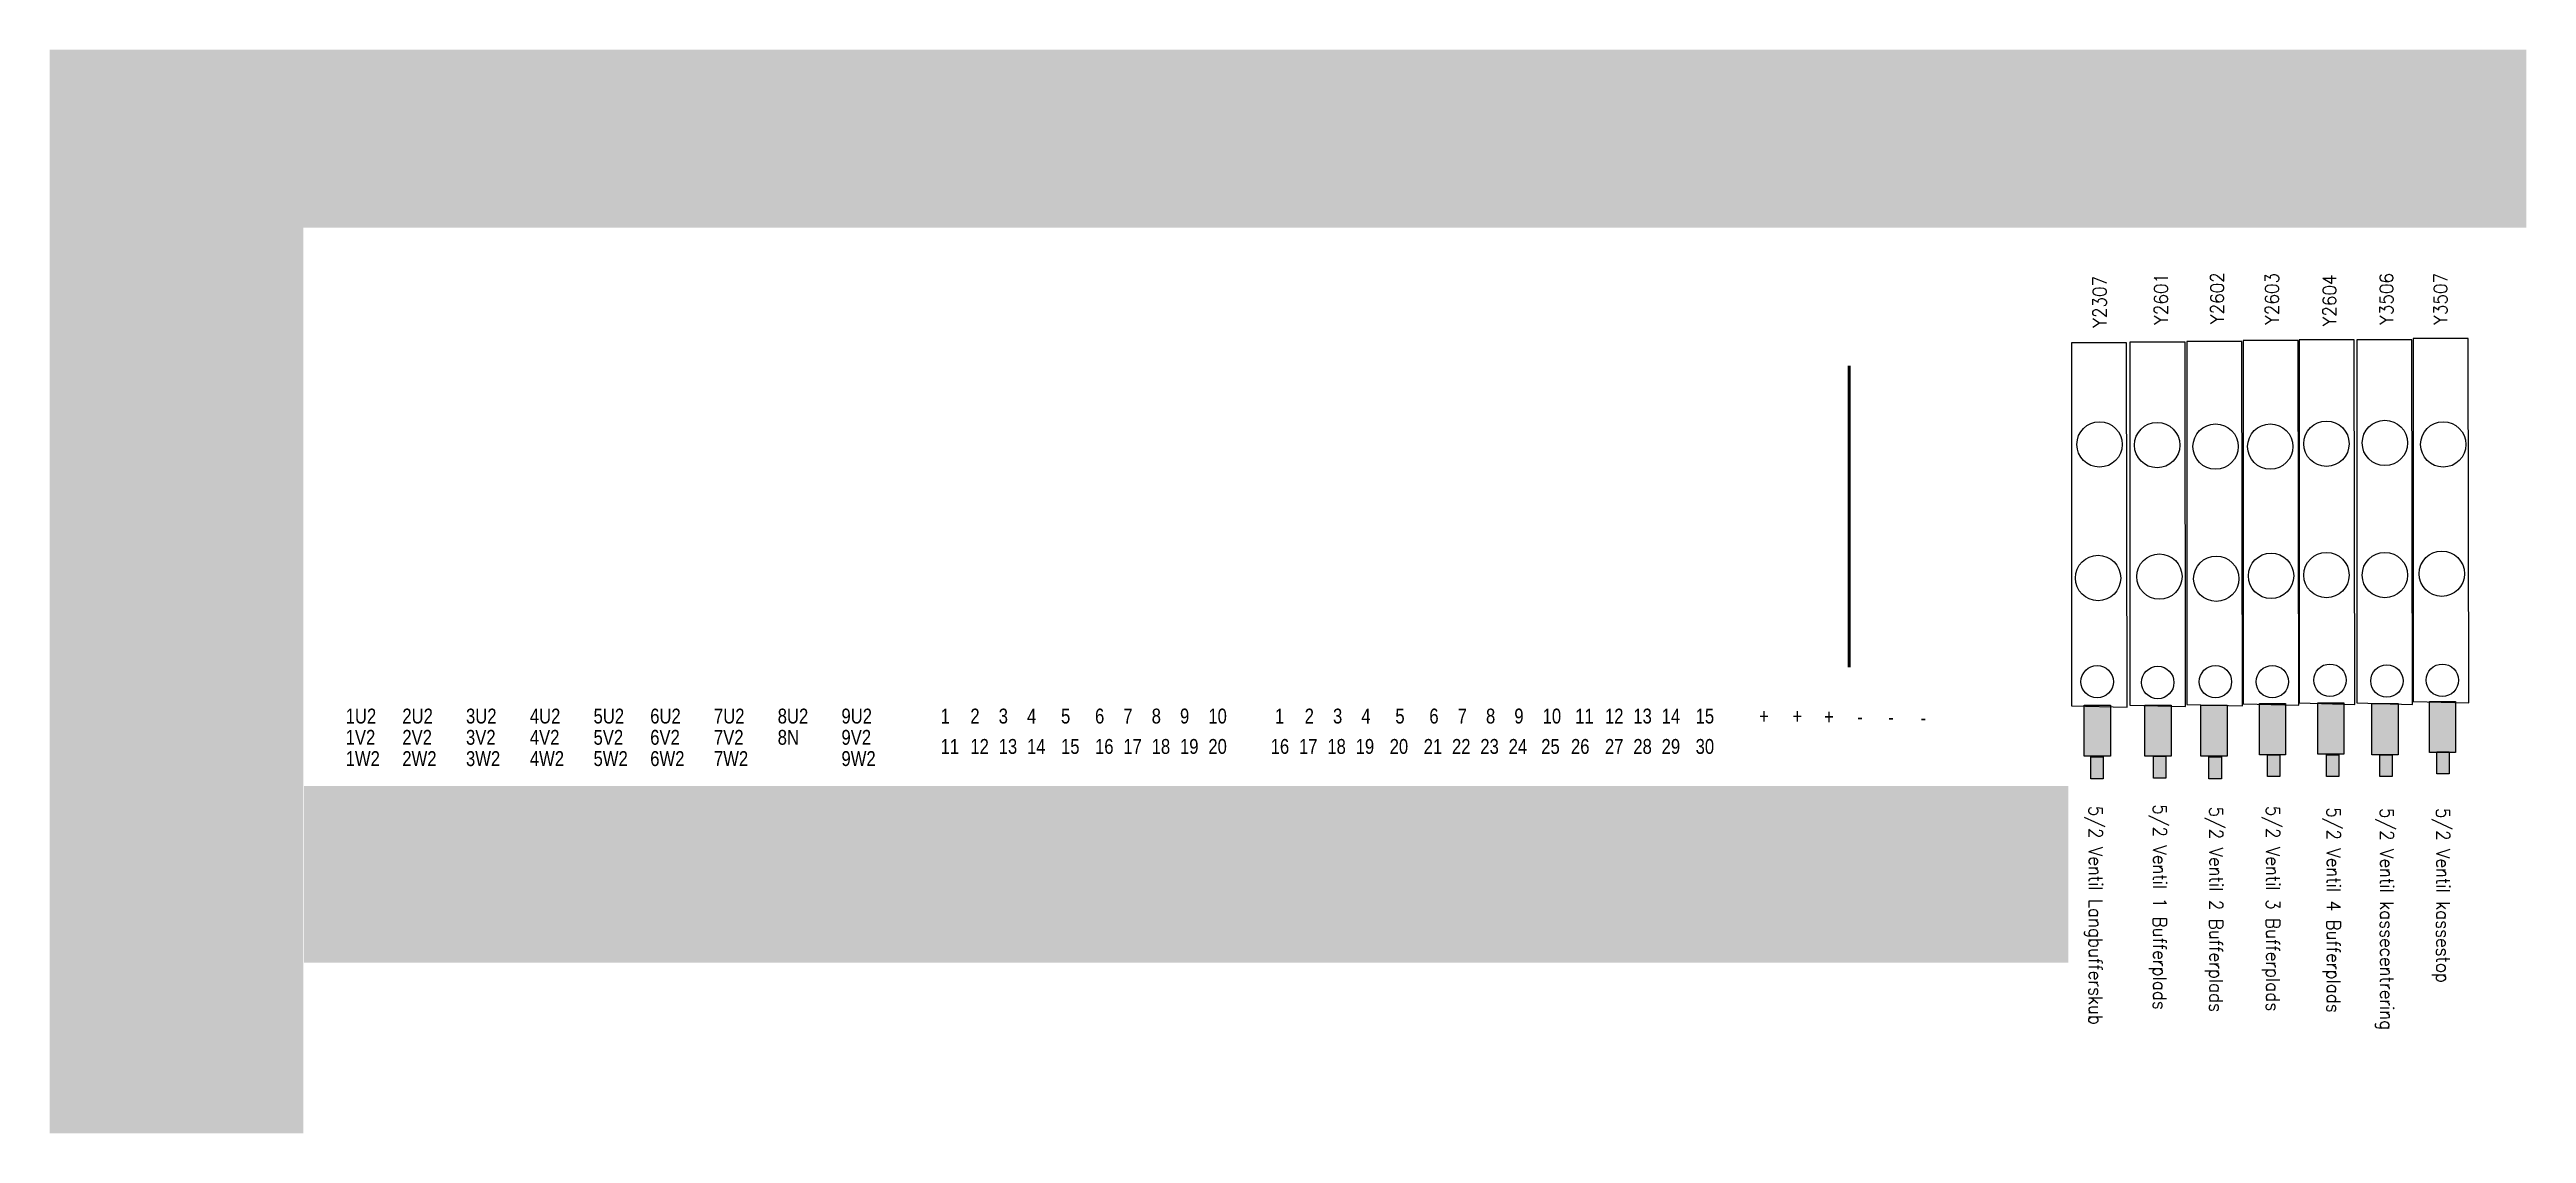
# Model space of a CAD drawing. Header units: millimetres. Extents: x 26 to 394, y 81 to 242.
import ezdxf

# ---------------------------------------------------------------- set-up
doc = ezdxf.new("R2010")
doc.units = ezdxf.units.MM
doc.layers.get('0').update_dxf_attribs({"linetype": 'CONTINUOUS'})
doc.styles.add('Caddy_Vectorfont1p', font='Caddy_Vectorfont1p')
doc.styles.get("Standard").update_dxf_attribs({"font": 'standard'})

msp = doc.modelspace()

# ---------------------------------------------------------------- hatches: boundary and pattern name
for color, points in [(9, [(63.9, 242), (63.9, 81.4), (26.3, 81.4), (26.3, 242)]), (9, [(63.9, 215.6), (393.5, 215.6), (393.5, 242), (63.9, 242)]), (256, [(362.56, 145.2), (366.45, 145.2), (366.45, 137.62), (362.56, 137.62)]), (9, [(64, 132.9), (325.6, 132.9), (325.6, 106.7), (64, 106.7)])]:
    msp.add_hatch(color=color).paths.add_polyline_path(points, flags=0)
h = msp.add_hatch(color=256)
edge = h.paths.add_edge_path(flags=0)
edge.add_line((327.93, 144.87), (331.83, 144.87))
edge.add_line((331.83, 144.87), (331.83, 137.3))
edge.add_line((331.83, 137.3), (327.93, 137.3))
edge.add_line((327.93, 137.3), (327.93, 144.87))
edge.add_line((336.91, 144.87), (340.81, 144.87))
edge.add_line((340.81, 144.87), (340.81, 137.3))
edge.add_line((340.81, 137.3), (336.91, 137.3))
edge.add_line((336.91, 137.3), (336.91, 144.87))
edge.add_line((345.24, 144.87), (349.14, 144.87))
edge.add_line((349.14, 144.87), (349.14, 137.3))
edge.add_line((349.14, 137.3), (345.24, 137.3))
edge.add_line((345.24, 137.3), (345.24, 144.87))
edge.add_line((353.9, 145.09), (357.8, 145.09))
edge.add_line((357.8, 145.09), (357.8, 137.51))
edge.add_line((357.8, 137.51), (353.9, 137.51))
edge.add_line((353.9, 137.51), (353.9, 145.09))
edge.add_line((370.56, 145.09), (374.46, 145.09))
edge.add_line((374.46, 145.09), (374.46, 137.51))
edge.add_line((374.46, 137.51), (370.56, 137.51))
edge.add_line((370.56, 137.51), (370.56, 145.09))
edge.add_line((379.11, 145.41), (383, 145.41))
edge.add_line((383, 145.41), (383, 137.84))
edge.add_line((383, 137.84), (379.11, 137.84))
edge.add_line((379.11, 137.84), (379.11, 145.41))
edge.add_line((362.56, 145.2), (366.45, 145.2))
edge.add_line((366.45, 145.2), (366.45, 137.62))
edge.add_line((366.45, 137.62), (362.56, 137.62))
edge.add_line((362.56, 137.62), (362.56, 145.2))
h = msp.add_hatch(color=256)
edge = h.paths.add_edge_path(flags=0)
edge.add_line((328.91, 137.19), (330.75, 137.19))
edge.add_line((330.75, 137.19), (330.75, 133.94))
edge.add_line((330.75, 133.94), (328.91, 133.94))
edge.add_line((328.91, 133.94), (328.91, 137.19))
edge.add_line((338.21, 137.3), (340.05, 137.3))
edge.add_line((340.05, 137.3), (340.05, 134.05))
edge.add_line((340.05, 134.05), (338.21, 134.05))
edge.add_line((338.21, 134.05), (338.21, 137.3))
edge.add_line((346.43, 137.19), (348.27, 137.19))
edge.add_line((348.27, 137.19), (348.27, 133.94))
edge.add_line((348.27, 133.94), (346.43, 133.94))
edge.add_line((346.43, 133.94), (346.43, 137.19))
edge.add_line((355.09, 137.51), (356.93, 137.51))
edge.add_line((356.93, 137.51), (356.93, 134.27))
edge.add_line((356.93, 134.27), (355.09, 134.27))
edge.add_line((355.09, 134.27), (355.09, 137.51))
edge.add_line((363.85, 137.51), (365.69, 137.51))
edge.add_line((365.69, 137.51), (365.69, 134.27))
edge.add_line((365.69, 134.27), (363.85, 134.27))
edge.add_line((363.85, 134.27), (363.85, 137.51))
edge.add_line((371.75, 137.51), (373.59, 137.51))
edge.add_line((373.59, 137.51), (373.59, 134.27))
edge.add_line((373.59, 134.27), (371.75, 134.27))
edge.add_line((371.75, 134.27), (371.75, 137.51))
edge.add_line((380.19, 137.95), (382.03, 137.95))
edge.add_line((382.03, 137.95), (382.03, 134.7))
edge.add_line((382.03, 134.7), (380.19, 134.7))
edge.add_line((380.19, 134.7), (380.19, 137.95))

# ---------------------------------------------------------------- linework, layer by layer
at = {"color": 9, "linetype": 'CONTINUOUS', "lineweight": 50}
msp.add_line((293.07, 195.15), (293.07, 150.51), dxfattribs=at)
at = {"color": 9}
msp.add_lwpolyline([(326.07, 144.75), (334.32, 144.55), (334.23, 198.54), (326.07, 198.54), (326.07, 144.75)], dxfattribs=at)
for points in [[(334.72, 144.86), (342.97, 144.65), (342.88, 198.65), (334.72, 198.65), (334.72, 144.86)], [(343.16, 144.97), (351.41, 144.76), (351.32, 198.76), (343.16, 198.76), (343.16, 144.97)], [(351.49, 145.07), (359.74, 144.87), (359.65, 198.87), (351.49, 198.87), (351.49, 145.07)], [(359.82, 145.18), (368.07, 144.98), (367.98, 198.97), (359.82, 198.97), (359.82, 145.18)], [(368.37, 145.18), (376.62, 144.98), (376.53, 198.97), (368.37, 198.97), (368.37, 145.18)], [(376.7, 145.4), (384.95, 145.2), (384.86, 199.19), (376.7, 199.19), (376.7, 145.4)]]:
    msp.add_lwpolyline(points)
for points in [[(327.93, 144.87), (331.83, 144.87), (331.83, 137.3), (327.93, 137.3)], [(336.91, 144.87), (340.81, 144.87), (340.81, 137.3), (336.91, 137.3)], [(345.24, 144.87), (349.14, 144.87), (349.14, 137.3), (345.24, 137.3)], [(353.9, 145.09), (357.8, 145.09), (357.8, 137.51), (353.9, 137.51)], [(370.56, 145.09), (374.46, 145.09), (374.46, 137.51), (370.56, 137.51)], [(379.11, 145.41), (383, 145.41), (383, 137.84), (379.11, 137.84)], [(328.91, 137.19), (330.75, 137.19), (330.75, 133.94), (328.91, 133.94)], [(338.21, 137.3), (340.05, 137.3), (340.05, 134.05), (338.21, 134.05)], [(346.43, 137.19), (348.27, 137.19), (348.27, 133.94), (346.43, 133.94)], [(355.09, 137.51), (356.93, 137.51), (356.93, 134.27), (355.09, 134.27)], [(363.85, 137.51), (365.69, 137.51), (365.69, 134.27), (363.85, 134.27)], [(371.75, 137.51), (373.59, 137.51), (373.59, 134.27), (371.75, 134.27)], [(380.19, 137.95), (382.03, 137.95), (382.03, 134.7), (380.19, 134.7)]]:
    msp.add_lwpolyline(points, close=True)
msp.add_lwpolyline([(362.56, 145.2), (366.45, 145.2), (366.45, 137.62), (362.56, 137.62)], close=True, dxfattribs=at)
for centre, radius in [((330.21, 183.49), 3.36), ((338.75, 183.39), 3.36), ((347.41, 183.17), 3.36), ((355.52, 183.17), 3.36), ((363.85, 183.6), 3.36), ((372.51, 183.71), 3.36), ((381.16, 183.49), 3.36), ((329.99, 163.7), 3.36), ((339.08, 163.91), 3.36), ((347.52, 163.59), 3.36), ((355.63, 164.02), 3.36), ((363.85, 164.13), 3.36), ((372.51, 164.13), 3.36), ((380.95, 164.34), 3.36), ((329.86, 148.33), 2.4), ((338.84, 148.22), 2.4), ((347.39, 148.33), 2.4), ((355.83, 148.33), 2.4), ((364.37, 148.55), 2.4), ((372.81, 148.44), 2.4), ((381.03, 148.55), 2.4)]:
    msp.add_circle(centre, radius)

# ---------------------------------------------------------------- texts
at = {"lineweight": 25, "style": 'Caddy_Vectorfont1p', "width": 0.837}
for s, height, p in [('1U2', 2.205, (70.2, 142.14)), ('2U2', 2.205, (78.6, 142.14)), ('3U2', 2.205, (88.04, 142.14)), ('4U2', 2.205, (97.5, 142.14)), ('5U2', 2.205, (106.95, 142.14)), ('6U2', 2.205, (115.35, 142.14)), ('7U2', 2.205, (124.8, 142.14)), ('8U2', 2.205, (134.25, 142.14)), ('9U2', 2.205, (143.7, 142.14)), ('1', 2.21, (158.4, 142.14)), ('2', 2.21, (162.81, 142.14)), ('3', 2.21, (167.01, 142.14)), ('4', 2.21, (171.21, 142.14)), ('5', 2.21, (176.25, 142.14)), ('6', 2.21, (181.29, 142.14)), ('7', 2.21, (185.49, 142.14)), ('8', 2.21, (189.69, 142.14)), ('9', 2.21, (193.89, 142.14)), ('10', 2.205, (198.09, 142.14)), ('1', 2.21, (207.96, 142.14)), ('2', 2.21, (212.37, 142.14)), ('3', 2.21, (216.57, 142.14)), ('4', 2.21, (220.77, 142.14)), ('5', 2.21, (225.81, 142.14)), ('6', 2.21, (230.85, 142.14)), ('7', 2.21, (235.05, 142.14)), ('8', 2.21, (239.25, 142.14)), ('9', 2.21, (243.45, 142.14)), ('10', 2.205, (247.65, 142.14)), ('11', 2.205, (252.48, 142.14)), ('12', 2.205, (256.89, 142.14)), ('13', 2.205, (261.09, 142.14)), ('14', 2.205, (265.29, 142.14)), ('15', 2.205, (270.33, 142.14)), ('+', 2.21, (279.73, 142.14)), ('+', 2.21, (284.69, 142.14)), ('+', 2.21, (289.39, 142.05)), ('1V2', 2.205, (70.2, 138.99)), ('2V2', 2.205, (78.6, 138.99)), ('3V2', 2.205, (88.04, 138.99)), ('4V2', 2.205, (97.5, 138.99)), ('5V2', 2.205, (106.95, 138.99)), ('6V2', 2.205, (115.35, 138.99)), ('7V2', 2.205, (124.8, 138.99)), ('8N', 2.205, (134.25, 138.99)), ('9V2', 2.205, (143.7, 138.99)), ('11', 2.205, (158.4, 137.64)), ('12', 2.205, (162.81, 137.64)), ('13', 2.205, (167.01, 137.64)), ('14', 2.205, (171.21, 137.64)), ('15', 2.205, (176.25, 137.64)), ('16', 2.205, (181.29, 137.64)), ('17', 2.205, (185.49, 137.64)), ('18', 2.205, (189.69, 137.64)), ('19', 2.205, (193.89, 137.64)), ('20', 2.205, (198.09, 137.64)), ('16', 2.205, (207.33, 137.64)), ('17', 2.205, (211.53, 137.64)), ('18', 2.205, (215.73, 137.64)), ('19', 2.205, (219.93, 137.64)), ('20', 2.205, (224.97, 137.64)), ('21', 2.205, (230.01, 137.64)), ('22', 2.205, (234.21, 137.64)), ('23', 2.205, (238.41, 137.64)), ('24', 2.205, (242.61, 137.64)), ('25', 2.205, (247.44, 137.64)), ('26', 2.205, (251.85, 137.64)), ('27', 2.205, (256.89, 137.64)), ('28', 2.205, (261.09, 137.64)), ('29', 2.205, (265.29, 137.64)), ('30', 2.205, (270.33, 137.64)), ('-', 2.21, (294.27, 142.05)), ('-', 2.21, (298.89, 141.96)), ('-', 2.21, (303.67, 141.87)), ('1W2', 2.205, (70.2, 135.84)), ('2W2', 2.205, (78.6, 135.84)), ('3W2', 2.205, (88.04, 135.84)), ('4W2', 2.205, (97.5, 135.84)), ('5W2', 2.205, (106.95, 135.84)), ('6W2', 2.205, (115.35, 135.84)), ('7W2', 2.205, (124.8, 135.84)), ('9W2', 2.205, (143.7, 135.84))]:
    msp.add_text(s, height=height, dxfattribs=at).set_placement(p)
at = {"char_height": 2, "attachment_point": 1}
for s, insert, width, rotation in [('Y2307', (329.23, 200.81), 7.5556, 90), ('Y2601', (338.32, 201.24), 7.1111, 90), ('Y2602', (346.65, 201.35), 7.5556, 90), ('Y2603', (354.77, 201.24), 7.5556, 90), ('Y2604', (363.31, 201.02), 7.7778, 90), ('Y3506', (371.75, 201.24), 7.5556, 90), ('Y3507', (379.76, 201.24), 7.5556, 90), ('5/2 Ventil Langbufferskub', (330.64, 129.94), 36.1119, 270), ('5/2 Ventil 1 Bufferplads', (340.16, 130.16), 33.6111, 270), ('5/2 Ventil 2 Bufferplads', (348.49, 129.83), 34.0556, 270), ('5/2 Ventil 3 Bufferplads', (356.93, 129.94), 34.0556, 270), ('5/2 Ventil 4 Bufferplads', (365.91, 129.72), 34.2778, 270), ('5/2 Ventil kassecentrering', (373.81, 129.62), 36.5571, 270), ('5/2 Ventil kassestop', (382.14, 129.62), 28.7801, 270)]:
    msp.add_mtext(s, dxfattribs=dict(at, insert=insert, width=width, rotation=rotation))

doc.saveas('drawing.dxf')
